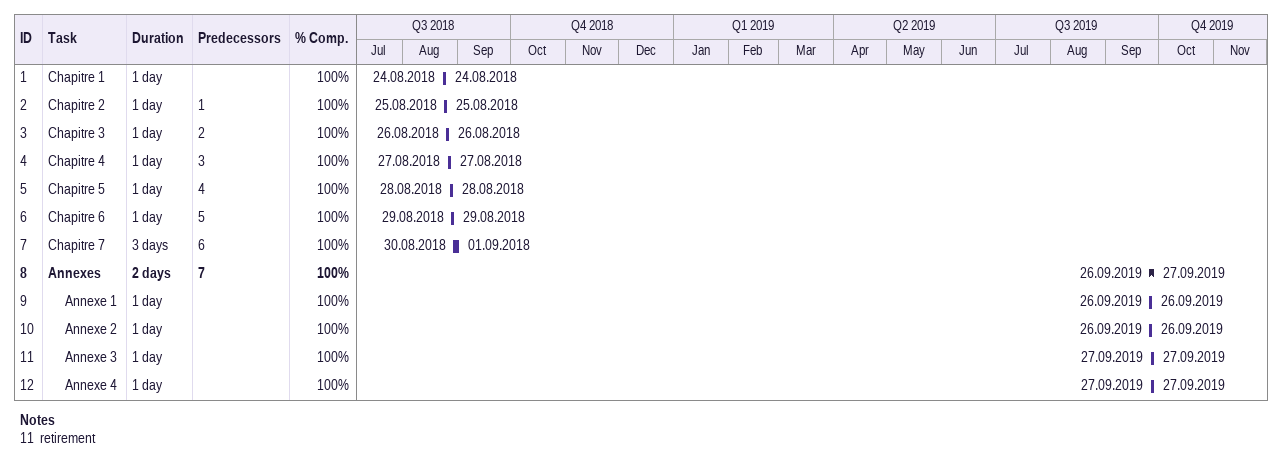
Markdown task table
| ID | Level | Task | Duration | Start | Finish | Predecessors | % complete |
|---|---|---|---|---|---|---|---|
| 1 | 1 | Chapitre 1 | 1d | 2018-08-24 | 2018-08-24 |  | 100 |
| 2 | 1 | Chapitre 2 | 1d | 2018-08-25 | 2018-08-25 | 1 | 100 |
| 3 | 1 | Chapitre 3 | 1d | 2018-08-26 | 2018-08-26 | 2 | 100 |
| 4 | 1 | Chapitre 4 | 1d | 2018-08-27 | 2018-08-27 | 3 | 100 |
| 5 | 1 | Chapitre 5 | 1d | 2018-08-28 | 2018-08-28 | 4 | 100 |
| 6 | 1 | Chapitre 6 | 1d | 2018-08-29 | 2018-08-29 | 5 | 100 |
| 7 | 1 | Chapitre 7 | 3d | 2018-08-30 | 2018-09-01 | 6 | 100 |
| 8 | 1 | **Annexes** | 2d | 2019-09-26 | 2019-09-27 | 7 | 100 |
| 9 | 2 | Annexe 1 | 1d | 2019-09-26 | 2019-09-26 |  | 100 |
| 10 | 2 | Annexe 2 | 1d | 2019-09-26 | 2019-09-26 |  | 100 |
| 11 | 2 | Annexe 3 | 1d | 2019-09-27 | 2019-09-27 |  | 100 |
| 12 | 2 | Annexe 4 | 1d | 2019-09-27 | 2019-09-27 |  | 100 |

Notes
- 11: retirement
